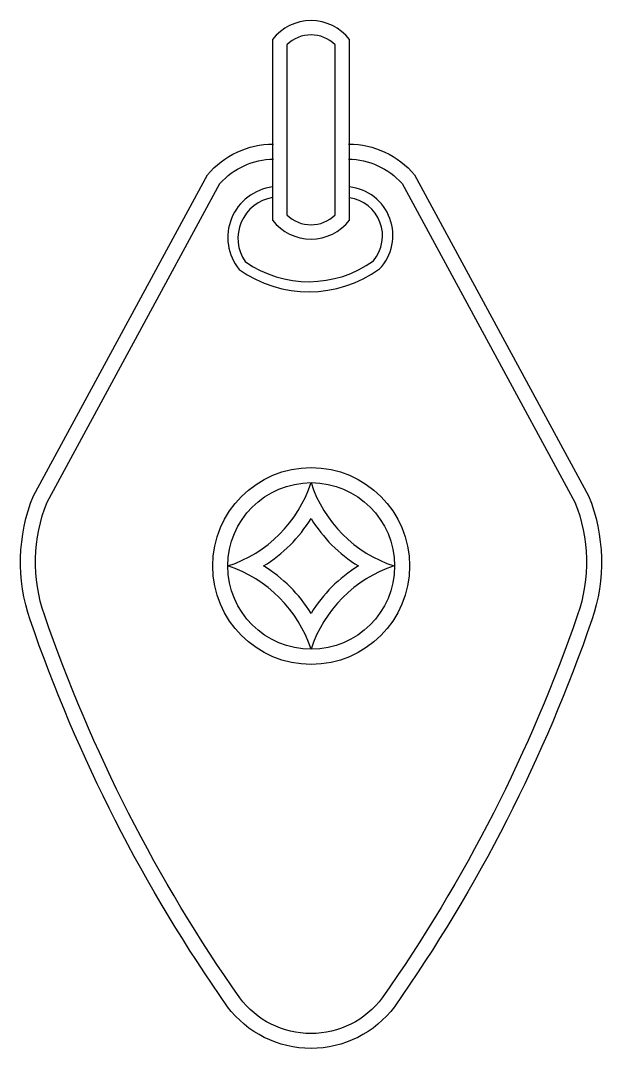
# Model space of a CAD drawing. Header units: metres. Extents: x 60 to 153, y 989 to 1153.
import ezdxf

# ---------------------------------------------------------------- set-up
doc = ezdxf.new("R2010")
doc.units = ezdxf.units.M
doc.layers.add('3', color=3, linetype='Continuous')
doc.layers.add('4', color=4, linetype='Continuous')

msp = doc.modelspace()

# ---------------------------------------------------------------- linework, layer by layer
at = {"layer": '3'}
for points in [[(102.78, 1148.73), (102.78, 1121.71, 0.41), (110.43, 1121.71), (110.43, 1148.73, 0.41)], [(106.61, 1073.49, 0.12), (114.15, 1065.93, 0.12), (106.61, 1058.38, 0.12), (99.06, 1065.93, 0.12)]]:
    msp.add_lwpolyline(points, format="xyb", close=True, dxfattribs=at)
for points in [[(112.56, 1130.56, -0.21), (121.07, 1126.69), (148.54, 1076.05, -0.18), (148.96, 1058.15, -0.07), (117.93, 997.32, -0.5), (95.28, 997.32, -0.07), (64.25, 1058.15, -0.18), (64.67, 1076.05), (92.14, 1126.69, -0.21), (100.65, 1130.56, -0.21)], [(100.51, 1124.45, 0.55), (96.15, 1114.28, 0.32), (116.52, 1114.42, 0.59), (112.7, 1124.44, 0.59)]]:
    msp.add_lwpolyline(points, format="xyb", dxfattribs=at)
msp.add_circle((106.64, 1065.93), 13.24, dxfattribs=at)
at = {"layer": '4'}
for points in [[(100.51, 1149.59), (100.51, 1120.86, 0.49), (112.7, 1120.86), (112.7, 1149.59, 0.49)], [(106.61, 1079.17, 0.24), (119.81, 1065.93, 0.24), (106.61, 1052.69, 0.24), (93.4, 1065.93, 0.24)]]:
    msp.add_lwpolyline(points, format="xyb", close=True, dxfattribs=at)
for points in [[(112.58, 1132.96, -0.22), (123.06, 1128.06), (150.71, 1077.08, -0.18), (151.22, 1057.35, -0.07), (119.87, 995.92, -0.5), (93.34, 995.92, -0.07), (61.99, 1057.35, -0.18), (62.5, 1077.08), (90.15, 1128.06, -0.22), (100.63, 1132.96)], [(100.51, 1126.14, 0.59), (95.19, 1113.02, 0.32), (117.48, 1113.11, 0.62), (112.7, 1126.16, 0.62)]]:
    msp.add_lwpolyline(points, format="xyb", dxfattribs=at)
msp.add_circle((106.64, 1065.93), 15.64, dxfattribs=at)

doc.saveas('drawing.dxf')
